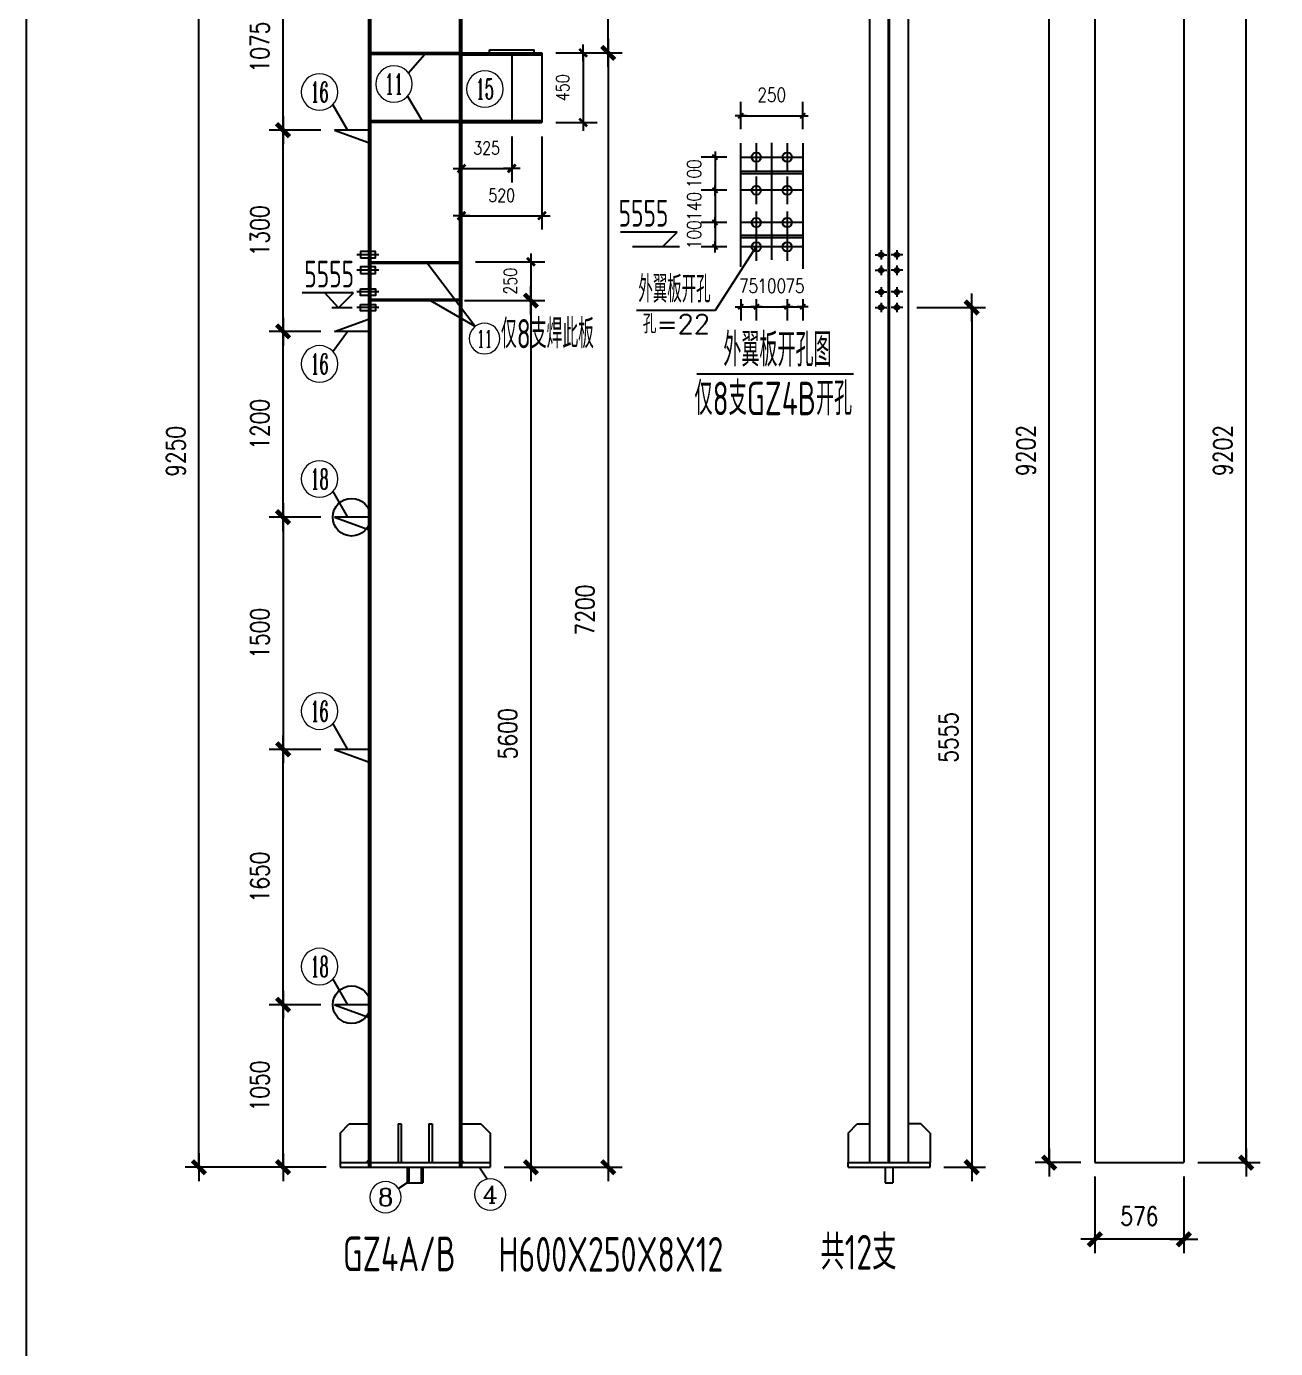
# Model space of a CAD drawing. Header units: millimetres. Extents: x 2451220 to 4527627, y -5186613 to -1639140.
# Drawn here: x 2483553 to 2491625, y -1749942 to -1741400 of the extents above; entities that cross this region are included whole.
import ezdxf
from ezdxf.enums import TextEntityAlignment as Align

# ---------------------------------------------------------------- set-up
doc = ezdxf.new("R2010")
doc.units = ezdxf.units.MM
doc.header["$LTSCALE"] = 1000
doc.header["$PDMODE"] = 34
doc.linetypes.add('CENTER', pattern=[50.8, 31.75, -6.35, 6.35, -6.35])
doc.layers.add('轴线层', color=1, linetype='CENTER', lineweight=15)
doc.layers.add('钢架', color=7, linetype='Continuous', lineweight=25)
doc.styles.add('COMPLEX', font='COMPLEX')
doc.styles.add('DIM_FONT', font='simplex.shx', dxfattribs={"width": 0.8, "bigfont": 'hztxt.shx'})
doc.styles.add('hz', font='gbenor.shx', dxfattribs={"width": 0.75, "height": 100, "bigfont": 'gbcbig.shx'})
doc.styles.get("Standard").update_dxf_attribs({"font": 'txt', "bigfont": 'gbcbig.shx'})
doc.styles.add('TSSD_Label', font='Tssdeng.shx', dxfattribs={"width": 0.7, "bigfont": 'hztxt.shx'})
doc.dimstyles.get("Standard").update_dxf_attribs({"dimscale": 100, "dimtxt": 3.5, "dimasz": 1, "dimexe": 2.5, "dimexo": 3, "dimgap": 1.5, "dimtad": 1, "dimdec": 0, "dimzin": 0, "dimdsep": 46, "dimtxsty": 'Standard', "dimblk": 'ARCHTICK', "dimcen": 0.09, "dimadec": 0, "dimazin": 0, "dimtfac": 1, "dimtdec": 0, "dimtix": 1, "dimtmove": 2, "dimatfit": 3, "dimldrblk": 'ARCHTICK', "dimfxl": 1, "dimtolj": 1, "dimtzin": 0, "dimarcsym": 0})
doc.dimstyles.new('WGH(1)', dxfattribs={"dimscale": 1.2, "dimtxt": 100, "dimasz": 0.5, "dimexe": 75, "dimexo": 75, "dimgap": 75, "dimtad": 1, "dimdec": 0, "dimzin": 0, "dimdsep": 46, "dimtxsty": 'DIM_FONT', "dimblk1": '_DIMX', "dimblk2": '_DIMX', "dimsah": 1, "dimcen": 0.09, "dimclrd": 3, "dimclre": 3, "dimclrt": 7, "dimadec": 0, "dimazin": 0, "dimtfac": 1, "dimtdec": 0, "dimtix": 1, "dimtmove": 2, "dimatfit": 3, "dimldrblk": '_DIMX', "dimfxl": 1, "dimtolj": 1, "dimtzin": 0, "dimarcsym": 0})
doc.dimstyles.new('WGH(2)', dxfattribs={"dimscale": 1.2, "dimtxt": 100, "dimasz": 0.5, "dimexe": 75, "dimexo": 75, "dimgap": 75, "dimtad": 1, "dimdec": 0, "dimlfac": 0.5, "dimzin": 0, "dimdsep": 46, "dimtxsty": 'DIM_FONT', "dimblk1": '_DIMX', "dimblk2": '_DIMX', "dimsah": 1, "dimcen": 0.09, "dimclrd": 3, "dimclre": 3, "dimclrt": 7, "dimadec": 0, "dimazin": 0, "dimtfac": 1, "dimtdec": 0, "dimtix": 1, "dimtmove": 2, "dimatfit": 3, "dimldrblk": '_DIMX', "dimfxl": 1, "dimtolj": 1, "dimtzin": 0, "dimarcsym": 0})

# ---------------------------------------------------------------- blocks, each defined once
blk = doc.blocks.new('_DIMX')
blk.add_line((-150, 0), (150, 0))
at = {"const_width": 50}
blk.add_lwpolyline([(-70, -70), (70, 70)], dxfattribs=at)
blk = doc.blocks.new('*D1995')
at = {"color": 3, "lineweight": -2}
for p, q in [((2485454.3, -1747720.4), (2485121.3, -1747720.4)), ((2485211.3, -1748769.8), (2485211.3, -1747721)), ((2485454.3, -1748770.4), (2485121.3, -1748770.4))]:
    blk.add_line(p, q, dxfattribs=at)
at = {"layer": 'Defpoints', "color": 0}
for p in [(2485211.3, -1747720.4), (2485544.3, -1747720.4), (2485544.3, -1748770.4)]:
    blk.add_point(p, dxfattribs=at)
at = {"color": 3, "lineweight": -2, "xscale": 0.6, "yscale": 0.6, "zscale": 0.6}
for p, rotation in [((2485211.3, -1747720.4), 90), ((2485211.3, -1748770.4), 270)]:
    blk.add_blockref('_DIMX', p, dxfattribs=dict(at, rotation=rotation))
at = {"color": 7, "insert": (2485061.3, -1748245.4), "char_height": 120, "attachment_point": 5, "rotation": 90, "style": 'DIM_FONT'}
blk.add_mtext('\\A1;1050', dxfattribs=at)
blk = doc.blocks.new('*D424')
at = {"color": 3, "lineweight": -2}
for p, q in [((2486974.3, -1741570.4), (2487402.5, -1741570.4)), ((2487312.5, -1741571), (2487312.5, -1748769.8)), ((2486639.3, -1748770.4), (2487402.5, -1748770.4))]:
    blk.add_line(p, q, dxfattribs=at)
at = {"layer": 'Defpoints', "color": 0}
for p in [(2486884.3, -1741570.4), (2486549.3, -1748770.4), (2487312.5, -1748770.4)]:
    blk.add_point(p, dxfattribs=at)
at = {"color": 3, "lineweight": -2, "xscale": 0.6, "yscale": 0.6, "zscale": 0.6}
for p, rotation in [((2487312.5, -1741570.4), 90), ((2487312.5, -1748770.4), 270)]:
    blk.add_blockref('_DIMX', p, dxfattribs=dict(at, rotation=rotation))
at = {"color": 7, "insert": (2487162.5, -1745170.4), "char_height": 120, "attachment_point": 5, "rotation": 90, "style": 'DIM_FONT'}
blk.add_mtext('\\A1;7200', dxfattribs=at)
blk = doc.blocks.new('*D1996')
at = {"color": 3, "lineweight": -2}
for p, q in [((2487064.3, -1741570.4), (2487240.8, -1741570.4)), ((2487150.8, -1741570.8), (2487150.8, -1742020.1)), ((2486974.3, -1742020.4), (2487240.8, -1742020.4))]:
    blk.add_line(p, q, dxfattribs=at)
at = {"layer": 'Defpoints', "color": 0}
for p in [(2486974.3, -1741570.4), (2486884.3, -1742020.4), (2487150.8, -1742020.4)]:
    blk.add_point(p, dxfattribs=at)
at = {"color": 3, "lineweight": -2, "xscale": 0.36, "yscale": 0.36, "zscale": 0.36}
for p, rotation in [((2487150.8, -1741570.4), 90), ((2487150.8, -1742020.4), 270)]:
    blk.add_blockref('_DIMX', p, dxfattribs=dict(at, rotation=rotation))
at = {"color": 7, "insert": (2487018.8, -1741795.4), "char_height": 84, "attachment_point": 5, "rotation": 90, "style": 'DIM_FONT'}
blk.add_mtext('\\A1;450', dxfattribs=at)
blk = doc.blocks.new('*D1997')
at = {"color": 3, "lineweight": -2}
for p, q in [((2486364.3, -1742110.4), (2486364.3, -1742407.5)), ((2486689.3, -1742110.4), (2486689.3, -1742407.5)), ((2486364, -1742317.5), (2486363.6, -1742317.5)), ((2486364.3, -1742317.5), (2486689.3, -1742317.5)), ((2486689.7, -1742317.5), (2486690, -1742317.5))]:
    blk.add_line(p, q, dxfattribs=at)
at = {"layer": 'Defpoints', "color": 0}
for p in [(2486364.3, -1742020.4), (2486689.3, -1742020.4), (2486689.3, -1742317.5)]:
    blk.add_point(p, dxfattribs=at)
at = {"color": 3, "lineweight": -2, "xscale": 0.36, "yscale": 0.36, "zscale": 0.36}
blk.add_blockref('_DIMX', (2486364.3, -1742317.5), dxfattribs=at)
at = {"color": 3, "lineweight": -2, "xscale": 0.36, "yscale": 0.36, "zscale": 0.36, "rotation": 180}
blk.add_blockref('_DIMX', (2486689.3, -1742317.5), dxfattribs=at)
at = {"color": 7, "insert": (2486526.8, -1742185.5), "char_height": 84, "attachment_point": 5, "style": 'DIM_FONT'}
blk.add_mtext('\\A1;325', dxfattribs=at)
blk = doc.blocks.new('*D1998')
at = {"color": 3, "lineweight": -2}
for p, q in [((2486364.3, -1742110.4), (2486364.3, -1742712.6)), ((2486884.3, -1742110.4), (2486884.3, -1742712.6)), ((2486364.7, -1742622.6), (2486884, -1742622.6))]:
    blk.add_line(p, q, dxfattribs=at)
at = {"layer": 'Defpoints', "color": 0}
for p in [(2486364.3, -1742020.4), (2486884.3, -1742020.4), (2486884.3, -1742622.6)]:
    blk.add_point(p, dxfattribs=at)
at = {"color": 3, "lineweight": -2, "xscale": 0.36, "yscale": 0.36, "zscale": 0.36, "rotation": 180}
blk.add_blockref('_DIMX', (2486364.3, -1742622.6), dxfattribs=at)
at = {"color": 3, "lineweight": -2, "xscale": 0.36, "yscale": 0.36, "zscale": 0.36}
blk.add_blockref('_DIMX', (2486884.3, -1742622.6), dxfattribs=at)
at = {"color": 7, "insert": (2486624.3, -1742490.6), "char_height": 84, "attachment_point": 5, "style": 'DIM_FONT'}
blk.add_mtext('\\A1;520', dxfattribs=at)
blk = doc.blocks.new('*D425')
at = {"color": 3, "lineweight": -2}
for p, q in [((2486554.3, -1740880.4), (2487402.5, -1740880.4)), ((2487312.5, -1741569.8), (2487312.5, -1740881)), ((2487064.3, -1741570.4), (2487402.5, -1741570.4))]:
    blk.add_line(p, q, dxfattribs=at)
at = {"layer": 'Defpoints', "color": 0}
for p in [(2486464.3, -1740880.4), (2487312.5, -1740880.4), (2486974.3, -1741570.4)]:
    blk.add_point(p, dxfattribs=at)
at = {"color": 3, "lineweight": -2, "xscale": 0.6, "yscale": 0.6, "zscale": 0.6}
for p, rotation in [((2487312.5, -1740880.4), 90), ((2487312.5, -1741570.4), 270)]:
    blk.add_blockref('_DIMX', p, dxfattribs=dict(at, rotation=rotation))
at = {"color": 7, "insert": (2487162.5, -1741225.4), "char_height": 120, "attachment_point": 5, "rotation": 90, "style": 'DIM_FONT'}
blk.add_mtext('\\A1;690', dxfattribs=at)
blk = doc.blocks.new('*D2000')
at = {"color": 3, "lineweight": -2}
for p, q in [((2485584.3, -1739520.4), (2484577.6, -1739520.4)), ((2484667.6, -1748769.8), (2484667.6, -1739521)), ((2485489.3, -1748770.4), (2484577.6, -1748770.4))]:
    blk.add_line(p, q, dxfattribs=at)
at = {"layer": 'Defpoints', "color": 0}
for p in [(2484667.6, -1739520.4), (2485674.3, -1739520.4), (2485579.3, -1748770.4)]:
    blk.add_point(p, dxfattribs=at)
at = {"color": 3, "lineweight": -2, "xscale": 0.6, "yscale": 0.6, "zscale": 0.6}
for p, rotation in [((2484667.6, -1739520.4), 90), ((2484667.6, -1748770.4), 270)]:
    blk.add_blockref('_DIMX', p, dxfattribs=dict(at, rotation=rotation))
at = {"color": 7, "insert": (2484517.6, -1744145.4), "char_height": 120, "attachment_point": 5, "rotation": 90, "style": 'DIM_FONT'}
blk.add_mtext('\\A1;9250', dxfattribs=at)
blk = doc.blocks.new('*D2001')
at = {"color": 3, "lineweight": -2}
for p, q in [((2490367.1, -1739538.4), (2490072.4, -1739538.4)), ((2490162.4, -1748739.8), (2490162.4, -1739539)), ((2490367.1, -1748740.4), (2490072.4, -1748740.4))]:
    blk.add_line(p, q, dxfattribs=at)
at = {"layer": 'Defpoints', "color": 0}
for p in [(2490162.4, -1739538.4), (2490457.1, -1739538.4), (2490457.1, -1748740.4)]:
    blk.add_point(p, dxfattribs=at)
at = {"color": 3, "lineweight": -2, "xscale": 0.6, "yscale": 0.6, "zscale": 0.6}
for p, rotation in [((2490162.4, -1739538.4), 90), ((2490162.4, -1748740.4), 270)]:
    blk.add_blockref('_DIMX', p, dxfattribs=dict(at, rotation=rotation))
at = {"color": 7, "insert": (2490012.4, -1744139.4), "char_height": 120, "attachment_point": 5, "rotation": 90, "style": 'DIM_FONT'}
blk.add_mtext('\\A1;9202', dxfattribs=at)
blk = doc.blocks.new('*D2002')
at = {"color": 3, "lineweight": -2}
for p, q in [((2491123.1, -1739538.4), (2491525.1, -1739538.4)), ((2491435.1, -1748739.8), (2491435.1, -1739539)), ((2491123.1, -1748740.4), (2491525.1, -1748740.4))]:
    blk.add_line(p, q, dxfattribs=at)
at = {"layer": 'Defpoints', "color": 0}
for p in [(2491033.1, -1739538.4), (2491435.1, -1739538.4), (2491033.1, -1748740.4)]:
    blk.add_point(p, dxfattribs=at)
at = {"color": 3, "lineweight": -2, "xscale": 0.6, "yscale": 0.6, "zscale": 0.6}
for p, rotation in [((2491435.1, -1739538.4), 90), ((2491435.1, -1748740.4), 270)]:
    blk.add_blockref('_DIMX', p, dxfattribs=dict(at, rotation=rotation))
at = {"color": 7, "insert": (2491285.1, -1744139.4), "char_height": 120, "attachment_point": 5, "rotation": 90, "style": 'DIM_FONT'}
blk.add_mtext('\\A1;9202', dxfattribs=at)
blk = doc.blocks.new('*D2003')
at = {"color": 3, "lineweight": -2}
for p, q in [((2490457.1, -1748830.4), (2490457.1, -1749326)), ((2491033.1, -1748830.4), (2491033.1, -1749326)), ((2491032.5, -1749236), (2490457.7, -1749236))]:
    blk.add_line(p, q, dxfattribs=at)
at = {"layer": 'Defpoints', "color": 0}
for p in [(2490457.1, -1748740.4), (2491033.1, -1748740.4), (2490457.1, -1749236)]:
    blk.add_point(p, dxfattribs=at)
at = {"color": 3, "lineweight": -2, "xscale": 0.6, "yscale": 0.6, "zscale": 0.6, "rotation": 180}
blk.add_blockref('_DIMX', (2490457.1, -1749236), dxfattribs=at)
at = {"color": 3, "lineweight": -2, "xscale": 0.6, "yscale": 0.6, "zscale": 0.6}
blk.add_blockref('_DIMX', (2491033.1, -1749236), dxfattribs=at)
at = {"color": 7, "insert": (2490745.1, -1749086), "char_height": 120, "attachment_point": 5, "style": 'DIM_FONT'}
blk.add_mtext('\\A1;576', dxfattribs=at)
blk = doc.blocks.new('轴线标号')
at = {"lineweight": 13}
blk.add_circle((0, 0), 0.5, dxfattribs=at)
at = {"layer": '钢架', "lineweight": 13, "style": 'COMPLEX', "width": 1.041667}
blk.add_attdef('A', text='', height=0.56, dxfattribs=at).set_placement((-0.25, -0.28), (0.25, -0.28), align=Align.FIT)
blk = doc.blocks.new('*D429')
at = {"color": 3, "lineweight": -2}
for p, q in [((2485454.3, -1746070.4), (2485121.3, -1746070.4)), ((2485211.3, -1747719.8), (2485211.3, -1746071)), ((2485454.3, -1747720.4), (2485121.3, -1747720.4))]:
    blk.add_line(p, q, dxfattribs=at)
at = {"layer": 'Defpoints', "color": 0}
for p in [(2485211.3, -1746070.4), (2485544.3, -1746070.4), (2485544.3, -1747720.4)]:
    blk.add_point(p, dxfattribs=at)
at = {"color": 3, "lineweight": -2, "xscale": 0.6, "yscale": 0.6, "zscale": 0.6}
for p, rotation in [((2485211.3, -1746070.4), 90), ((2485211.3, -1747720.4), 270)]:
    blk.add_blockref('_DIMX', p, dxfattribs=dict(at, rotation=rotation))
at = {"color": 7, "insert": (2485061.3, -1746895.4), "char_height": 120, "attachment_point": 5, "rotation": 90, "style": 'DIM_FONT'}
blk.add_mtext('\\A1;1650', dxfattribs=at)
blk = doc.blocks.new('*D2025')
at = {"color": 3, "lineweight": -2}
for p, q in [((2485454.3, -1743370.4), (2485121.3, -1743370.4)), ((2485211.3, -1744569.8), (2485211.3, -1743371)), ((2485454.3, -1744570.4), (2485121.3, -1744570.4))]:
    blk.add_line(p, q, dxfattribs=at)
at = {"layer": 'Defpoints', "color": 0}
for p in [(2485211.3, -1743370.4), (2485544.3, -1743370.4), (2485544.3, -1744570.4)]:
    blk.add_point(p, dxfattribs=at)
at = {"color": 3, "lineweight": -2, "xscale": 0.6, "yscale": 0.6, "zscale": 0.6}
for p, rotation in [((2485211.3, -1743370.4), 90), ((2485211.3, -1744570.4), 270)]:
    blk.add_blockref('_DIMX', p, dxfattribs=dict(at, rotation=rotation))
at = {"color": 7, "insert": (2485061.3, -1743970.4), "char_height": 120, "attachment_point": 5, "rotation": 90, "style": 'DIM_FONT'}
blk.add_mtext('\\A1;1200', dxfattribs=at)
blk = doc.blocks.new('*D2026')
at = {"color": 3, "lineweight": -2}
for p, q in [((2485454.3, -1742070.4), (2485121.3, -1742070.4)), ((2485211.3, -1743369.8), (2485211.3, -1742071)), ((2485454.3, -1743370.4), (2485121.3, -1743370.4))]:
    blk.add_line(p, q, dxfattribs=at)
at = {"layer": 'Defpoints', "color": 0}
for p in [(2485211.3, -1742070.4), (2485544.3, -1742070.4), (2485544.3, -1743370.4)]:
    blk.add_point(p, dxfattribs=at)
at = {"color": 3, "lineweight": -2, "xscale": 0.6, "yscale": 0.6, "zscale": 0.6}
for p, rotation in [((2485211.3, -1742070.4), 90), ((2485211.3, -1743370.4), 270)]:
    blk.add_blockref('_DIMX', p, dxfattribs=dict(at, rotation=rotation))
at = {"color": 7, "insert": (2485061.3, -1742720.4), "char_height": 120, "attachment_point": 5, "rotation": 90, "style": 'DIM_FONT'}
blk.add_mtext('\\A1;1300', dxfattribs=at)
blk = doc.blocks.new('*D2027')
at = {"color": 3, "lineweight": -2}
for p, q in [((2485454.3, -1740995.4), (2485121.3, -1740995.4)), ((2485211.3, -1742069.8), (2485211.3, -1740996)), ((2485454.3, -1742070.4), (2485121.3, -1742070.4))]:
    blk.add_line(p, q, dxfattribs=at)
at = {"layer": 'Defpoints', "color": 0}
for p in [(2485211.3, -1740995.4), (2485544.3, -1740995.4), (2485544.3, -1742070.4)]:
    blk.add_point(p, dxfattribs=at)
at = {"color": 3, "lineweight": -2, "xscale": 0.6, "yscale": 0.6, "zscale": 0.6}
for p, rotation in [((2485211.3, -1740995.4), 90), ((2485211.3, -1742070.4), 270)]:
    blk.add_blockref('_DIMX', p, dxfattribs=dict(at, rotation=rotation))
at = {"color": 7, "insert": (2485061.3, -1741532.9), "char_height": 120, "attachment_point": 5, "rotation": 90, "style": 'DIM_FONT'}
blk.add_mtext('\\A1;1075', dxfattribs=at)
blk = doc.blocks.new('*D430')
at = {"color": 3, "lineweight": -2}
for p, q in [((2485364.3, -1744570.4), (2485121.3, -1744570.4)), ((2485211.3, -1744571), (2485211.3, -1746069.8)), ((2485364.3, -1746070.4), (2485121.3, -1746070.4))]:
    blk.add_line(p, q, dxfattribs=at)
at = {"layer": 'Defpoints', "color": 0}
for p in [(2485454.3, -1744570.4), (2485211.3, -1746070.4), (2485454.3, -1746070.4)]:
    blk.add_point(p, dxfattribs=at)
at = {"color": 3, "lineweight": -2, "xscale": 0.6, "yscale": 0.6, "zscale": 0.6}
for p, rotation in [((2485211.3, -1744570.4), 90), ((2485211.3, -1746070.4), 270)]:
    blk.add_blockref('_DIMX', p, dxfattribs=dict(at, rotation=rotation))
at = {"color": 7, "insert": (2485061.3, -1745320.4), "char_height": 120, "attachment_point": 5, "rotation": 90, "style": 'DIM_FONT'}
blk.add_mtext('\\A1;1500', dxfattribs=at)
blk = doc.blocks.new('*D443')
at = {"color": 3, "lineweight": -2}
for p, q in [((2486454.3, -1742920.4), (2486902.6, -1742920.4)), ((2486812.6, -1742920.1), (2486812.6, -1742919.7)), ((2486812.6, -1742920.4), (2486812.6, -1743170.4)), ((2486454.3, -1743170.4), (2486902.6, -1743170.4)), ((2486812.6, -1743170.8), (2486812.6, -1743171.1))]:
    blk.add_line(p, q, dxfattribs=at)
at = {"layer": 'Defpoints', "color": 0}
for p in [(2486364.3, -1742920.4), (2486364.3, -1743170.4), (2486812.6, -1743170.4)]:
    blk.add_point(p, dxfattribs=at)
at = {"color": 3, "lineweight": -2, "xscale": 0.36, "yscale": 0.36, "zscale": 0.36}
for p, rotation in [((2486812.6, -1742920.4), 270), ((2486812.6, -1743170.4), 90)]:
    blk.add_blockref('_DIMX', p, dxfattribs=dict(at, rotation=rotation))
at = {"color": 7, "insert": (2486680.6, -1743045.4), "char_height": 84, "attachment_point": 5, "rotation": 90, "style": 'DIM_FONT'}
blk.add_mtext('\\A1;250', dxfattribs=at)
blk = doc.blocks.new('*D444')
at = {"color": 3, "lineweight": -2}
for p, q in [((2486384.3, -1743170.4), (2486902.6, -1743170.4)), ((2486812.6, -1743171), (2486812.6, -1748769.8)), ((2486639.3, -1748770.4), (2486902.6, -1748770.4))]:
    blk.add_line(p, q, dxfattribs=at)
at = {"layer": 'Defpoints', "color": 0}
for p in [(2486294.3, -1743170.4), (2486549.3, -1748770.4), (2486812.6, -1748770.4)]:
    blk.add_point(p, dxfattribs=at)
at = {"color": 3, "lineweight": -2, "xscale": 0.6, "yscale": 0.6, "zscale": 0.6}
for p, rotation in [((2486812.6, -1743170.4), 90), ((2486812.6, -1748770.4), 270)]:
    blk.add_blockref('_DIMX', p, dxfattribs=dict(at, rotation=rotation))
at = {"color": 7, "insert": (2486662.6, -1745970.4), "char_height": 120, "attachment_point": 5, "rotation": 90, "style": 'DIM_FONT'}
blk.add_mtext('\\A1;5600', dxfattribs=at)
blk = doc.blocks.new('*D2062')
at = {"color": 3, "lineweight": -2}
for p, q in [((2489306.3, -1743215.4), (2489751.8, -1743215.4)), ((2489661.8, -1743216), (2489661.8, -1748769.8)), ((2489482.3, -1748770.4), (2489751.8, -1748770.4))]:
    blk.add_line(p, q, dxfattribs=at)
at = {"layer": 'Defpoints', "color": 0}
for p in [(2489216.3, -1743215.4), (2489392.3, -1748770.4), (2489661.8, -1748770.4)]:
    blk.add_point(p, dxfattribs=at)
at = {"color": 3, "lineweight": -2, "xscale": 0.6, "yscale": 0.6, "zscale": 0.6}
for p, rotation in [((2489661.8, -1743215.4), 90), ((2489661.8, -1748770.4), 270)]:
    blk.add_blockref('_DIMX', p, dxfattribs=dict(at, rotation=rotation))
at = {"color": 7, "insert": (2489511.8, -1745992.9), "char_height": 120, "attachment_point": 5, "rotation": 90, "style": 'DIM_FONT'}
blk.add_mtext('\\A1;5555', dxfattribs=at)
blk = doc.blocks.new('*D2063')
at = {"color": 3, "lineweight": -2}
for p, q in [((2488169.6, -1742063.9), (2488169.6, -1741886.9)), ((2488569.6, -1742063.9), (2488569.6, -1741886.9)), ((2488169.9, -1741976.9), (2488569.4, -1741976.9))]:
    blk.add_line(p, q, dxfattribs=at)
at = {"layer": 'Defpoints', "color": 0}
for p in [(2488569.6, -1741976.9), (2488169.6, -1742153.9), (2488569.6, -1742153.9)]:
    blk.add_point(p, dxfattribs=at)
at = {"color": 3, "lineweight": -2, "xscale": 0.24, "yscale": 0.24, "zscale": 0.24, "rotation": 180}
blk.add_blockref('_DIMX', (2488169.6, -1741976.9), dxfattribs=at)
at = {"color": 3, "lineweight": -2, "xscale": 0.24, "yscale": 0.24, "zscale": 0.24}
blk.add_blockref('_DIMX', (2488569.6, -1741976.9), dxfattribs=at)
at = {"color": 7, "insert": (2488369.6, -1741841.9), "char_height": 90, "attachment_point": 5, "style": 'DIM_FONT'}
blk.add_mtext('\\A1;250', dxfattribs=at)
blk = doc.blocks.new('*D445')
at = {"color": 3, "lineweight": -2}
for p, q in [((2488169.6, -1743160.9), (2488169.6, -1743300.6)), ((2488269.6, -1743160.9), (2488269.6, -1743300.6)), ((2488169.4, -1743210.6), (2488169.1, -1743210.6)), ((2488169.6, -1743210.6), (2488269.6, -1743210.6)), ((2488269.9, -1743210.6), (2488270.1, -1743210.6))]:
    blk.add_line(p, q, dxfattribs=at)
at = {"layer": 'Defpoints', "color": 0}
for p in [(2488169.6, -1743070.9), (2488269.6, -1743070.9), (2488269.6, -1743210.6)]:
    blk.add_point(p, dxfattribs=at)
at = {"color": 3, "lineweight": -2, "xscale": 0.24, "yscale": 0.24, "zscale": 0.24}
blk.add_blockref('_DIMX', (2488169.6, -1743210.6), dxfattribs=at)
at = {"color": 3, "lineweight": -2, "xscale": 0.24, "yscale": 0.24, "zscale": 0.24, "rotation": 180}
blk.add_blockref('_DIMX', (2488269.6, -1743210.6), dxfattribs=at)
at = {"color": 7, "insert": (2488219.6, -1743075.6), "char_height": 90, "attachment_point": 5, "style": 'DIM_FONT'}
blk.add_mtext('\\A1;75', dxfattribs=at)
blk = doc.blocks.new('*D446')
at = {"color": 3, "lineweight": -2}
for p, q in [((2488269.6, -1743160.9), (2488269.6, -1743300.6)), ((2488469.6, -1743160.9), (2488469.6, -1743300.6)), ((2488269.4, -1743210.6), (2488269.1, -1743210.6)), ((2488269.6, -1743210.6), (2488469.6, -1743210.6)), ((2488469.9, -1743210.6), (2488470.1, -1743210.6))]:
    blk.add_line(p, q, dxfattribs=at)
at = {"layer": 'Defpoints', "color": 0}
for p in [(2488269.6, -1743070.9), (2488469.6, -1743070.9), (2488469.6, -1743210.6)]:
    blk.add_point(p, dxfattribs=at)
at = {"color": 3, "lineweight": -2, "xscale": 0.24, "yscale": 0.24, "zscale": 0.24}
blk.add_blockref('_DIMX', (2488269.6, -1743210.6), dxfattribs=at)
at = {"color": 3, "lineweight": -2, "xscale": 0.24, "yscale": 0.24, "zscale": 0.24, "rotation": 180}
blk.add_blockref('_DIMX', (2488469.6, -1743210.6), dxfattribs=at)
at = {"color": 7, "insert": (2488369.6, -1743075.6), "char_height": 90, "attachment_point": 5, "style": 'DIM_FONT'}
blk.add_mtext('\\A1;100', dxfattribs=at)
blk = doc.blocks.new('*D447')
at = {"color": 3, "lineweight": -2}
for p, q in [((2488469.6, -1743160.9), (2488469.6, -1743300.6)), ((2488569.6, -1743160.9), (2488569.6, -1743300.6)), ((2488469.4, -1743210.6), (2488469.1, -1743210.6)), ((2488469.6, -1743210.6), (2488569.6, -1743210.6)), ((2488569.9, -1743210.6), (2488570.1, -1743210.6))]:
    blk.add_line(p, q, dxfattribs=at)
at = {"layer": 'Defpoints', "color": 0}
for p in [(2488469.6, -1743070.9), (2488569.6, -1743070.9), (2488569.6, -1743210.6)]:
    blk.add_point(p, dxfattribs=at)
at = {"color": 3, "lineweight": -2, "xscale": 0.24, "yscale": 0.24, "zscale": 0.24}
blk.add_blockref('_DIMX', (2488469.6, -1743210.6), dxfattribs=at)
at = {"color": 3, "lineweight": -2, "xscale": 0.24, "yscale": 0.24, "zscale": 0.24, "rotation": 180}
blk.add_blockref('_DIMX', (2488569.6, -1743210.6), dxfattribs=at)
at = {"color": 7, "insert": (2488519.6, -1743075.6), "char_height": 90, "attachment_point": 5, "style": 'DIM_FONT'}
blk.add_mtext('\\A1;75', dxfattribs=at)
blk = doc.blocks.new('*D448')
at = {"color": 3, "lineweight": -2}
for p, q in [((2488079.6, -1742243.9), (2487912.8, -1742243.9)), ((2488002.8, -1742243.6), (2488002.8, -1742243.4)), ((2488002.8, -1742243.9), (2488002.8, -1742458.3)), ((2488079.6, -1742458.3), (2487912.8, -1742458.3)), ((2488002.8, -1742458.6), (2488002.8, -1742458.8))]:
    blk.add_line(p, q, dxfattribs=at)
at = {"layer": 'Defpoints', "color": 0}
for p in [(2488169.6, -1742243.9), (2488002.8, -1742458.3), (2488169.6, -1742458.3)]:
    blk.add_point(p, dxfattribs=at)
at = {"color": 3, "lineweight": -2, "xscale": 0.24, "yscale": 0.24, "zscale": 0.24}
for p, rotation in [((2488002.8, -1742243.9), 270), ((2488002.8, -1742458.3), 90)]:
    blk.add_blockref('_DIMX', p, dxfattribs=dict(at, rotation=rotation))
at = {"color": 7, "insert": (2487867.8, -1742351.1), "char_height": 90, "attachment_point": 5, "rotation": 90, "style": 'DIM_FONT'}
blk.add_mtext('\\A1;100', dxfattribs=at)
blk = doc.blocks.new('*D449')
at = {"color": 3, "lineweight": -2}
for p, q in [((2488079.6, -1742665.9), (2487912.8, -1742665.9)), ((2488002.8, -1742665.6), (2488002.8, -1742665.4)), ((2488002.8, -1742665.9), (2488002.8, -1742824.1)), ((2488079.6, -1742824.1), (2487912.8, -1742824.1)), ((2488002.8, -1742824.3), (2488002.8, -1742824.6))]:
    blk.add_line(p, q, dxfattribs=at)
at = {"layer": 'Defpoints', "color": 0}
for p in [(2488169.6, -1742665.9), (2488002.8, -1742824.1), (2488169.6, -1742824.1)]:
    blk.add_point(p, dxfattribs=at)
at = {"color": 3, "lineweight": -2, "xscale": 0.24, "yscale": 0.24, "zscale": 0.24}
for p, rotation in [((2488002.8, -1742665.9), 270), ((2488002.8, -1742824.1), 90)]:
    blk.add_blockref('_DIMX', p, dxfattribs=dict(at, rotation=rotation))
at = {"color": 7, "insert": (2487867.8, -1742745), "char_height": 90, "attachment_point": 5, "rotation": 90, "style": 'DIM_FONT'}
blk.add_mtext('\\A1;100', dxfattribs=at)
blk = doc.blocks.new('*D450')
at = {"color": 3, "lineweight": -2}
for p, q in [((2488079.6, -1742458.3), (2487912.8, -1742458.3)), ((2488002.8, -1742458.1), (2488002.8, -1742457.8)), ((2488002.8, -1742458.3), (2488002.8, -1742665.9)), ((2488079.6, -1742665.9), (2487912.8, -1742665.9)), ((2488002.8, -1742666.1), (2488002.8, -1742666.3))]:
    blk.add_line(p, q, dxfattribs=at)
at = {"layer": 'Defpoints', "color": 0}
for p in [(2488169.6, -1742458.3), (2488002.8, -1742665.9), (2488169.6, -1742665.9)]:
    blk.add_point(p, dxfattribs=at)
at = {"color": 3, "lineweight": -2, "xscale": 0.24, "yscale": 0.24, "zscale": 0.24}
for p, rotation in [((2488002.8, -1742458.3), 270), ((2488002.8, -1742665.9), 90)]:
    blk.add_blockref('_DIMX', p, dxfattribs=dict(at, rotation=rotation))
at = {"color": 7, "insert": (2487867.8, -1742562.1), "char_height": 90, "attachment_point": 5, "rotation": 90, "style": 'DIM_FONT'}
blk.add_mtext('\\A1;140', dxfattribs=at)

msp = doc.modelspace()

# ---------------------------------------------------------------- linework, layer by layer
for p, q in [((2489002.3, -1748740.4), (2489002.3, -1739520.4)), ((2489123.3, -1748740.4), (2489123.3, -1739520.4)), ((2489127.3, -1748740.4), (2489127.3, -1739520.4)), ((2489131.3, -1748740.4), (2489131.3, -1739520.4)), ((2489252.3, -1748740.4), (2489252.3, -1739520.4)), ((2485764.3, -1739538.4), (2485764.3, -1748770.4)), ((2485776.3, -1739538.4), (2485776.3, -1748770.4)), ((2486352.3, -1739538.4), (2486352.3, -1748770.4)), ((2486364.3, -1739538.4), (2486364.3, -1748770.4)), ((2490457.1, -1739538.4), (2490457.1, -1748740.4)), ((2491033.1, -1739538.4), (2491033.1, -1748740.4)), ((2486352.3, -1741570.4), (2485776.3, -1741570.4)), ((2486352.3, -1741580.4), (2485776.3, -1741580.4)), ((2486021.3, -1741699.3), (2486125.9, -1741580.4)), ((2486364.3, -1741570.4), (2486884.3, -1741570.4)), ((2486544.3, -1741550.4), (2486834.3, -1741550.4)), ((2486544.3, -1741570.4), (2486544.3, -1741550.4)), ((2486834.3, -1741570.4), (2486834.3, -1741550.4)), ((2486884.3, -1741570.4), (2486884.3, -1742020.4)), ((2486364.3, -1741582.4), (2486884.3, -1741582.4)), ((2486689.3, -1741582.4), (2486689.3, -1742008.4)), ((2485531.9, -1741905.4), (2485628.4, -1742070.4)), ((2486016.3, -1741850.1), (2486109.9, -1742010.4)), ((2485764.3, -1742070.4), (2485544.3, -1742070.4)), ((2485544.3, -1742070.4), (2485764.3, -1742150.4)), ((2486352.3, -1742010.4), (2485776.3, -1742010.4)), ((2486352.3, -1742020.4), (2485776.3, -1742020.4)), ((2486364.3, -1742008.4), (2486884.3, -1742008.4)), ((2486364.3, -1742020.4), (2486884.3, -1742020.4)), ((2488169.6, -1742333.9), (2488169.6, -1742153.9)), ((2488269.6, -1742153.9), (2488269.6, -1742333.9)), ((2488369.6, -1742907.7), (2488369.6, -1742151.2)), ((2488469.6, -1742153.9), (2488469.6, -1742333.9)), ((2488569.6, -1742153.9), (2488569.6, -1742965.8)), ((2488169.6, -1742243.9), (2488569.6, -1742243.9)), ((2488169.6, -1742734.1), (2488169.6, -1742333.9)), ((2488169.6, -1742333.9), (2488569.6, -1742333.9)), ((2488169.6, -1742349.9), (2488569.6, -1742349.9)), ((2488269.6, -1742368.3), (2488269.6, -1742548.3)), ((2488469.6, -1742368.3), (2488469.6, -1742548.3)), ((2488569.6, -1742458.3), (2488169.6, -1742458.3)), ((2488269.6, -1742595.3), (2488269.6, -1742775.3)), ((2488469.6, -1742595.3), (2488469.6, -1742775.3)), ((2488569.6, -1742665.9), (2488169.6, -1742665.9)), ((2487758.9, -1742727.9), (2487393, -1742727.9)), ((2487662.9, -1742824), (2487758.9, -1742727.9)), ((2488169.6, -1742953), (2488169.6, -1742734.1)), ((2488569.6, -1742749.6), (2488169.6, -1742749.6)), ((2488569.6, -1742765.6), (2488169.6, -1742765.6)), ((2488269.6, -1742733.9), (2488269.6, -1742913.9)), ((2488469.6, -1742733.9), (2488469.6, -1742913.9)), ((2487773, -1742824), (2487469.6, -1742824)), ((2488005, -1743232.9), (2488269.6, -1742823.9)), ((2488569.6, -1742823.9), (2488169.6, -1742823.9)), ((2489077.3, -1742844.7), (2489077.3, -1742905.8)), ((2489177.3, -1742844.7), (2489177.3, -1742905.8)), ((2485830.5, -1742875.4), (2485687.4, -1742875.4)), ((2485774.3, -1742920.4), (2486352.3, -1742920.4)), ((2485774.3, -1742928.4), (2486352.3, -1742928.4)), ((2486452.4, -1743338.6), (2486137.1, -1742920.4)), ((2489038.2, -1742875.4), (2489114, -1742875.4)), ((2489077.3, -1742944.7), (2489077.3, -1743005.8)), ((2489127.3, -1742875.4), (2489127.3, -1743270.4)), ((2489216.3, -1742875.4), (2489140.5, -1742875.4)), ((2489177.3, -1742944.7), (2489177.3, -1743005.8)), ((2485830.5, -1742975.4), (2485687.4, -1742975.4)), ((2489038.2, -1742975.4), (2489114, -1742975.4)), ((2489216.3, -1742975.4), (2489140.5, -1742975.4)), ((2485830.5, -1743115.4), (2485687.4, -1743115.4)), ((2489038.2, -1743115.4), (2489114, -1743115.4)), ((2489077.3, -1743084.7), (2489077.3, -1743145.8)), ((2489216.3, -1743115.4), (2489140.5, -1743115.4)), ((2489177.3, -1743084.7), (2489177.3, -1743145.8)), ((2485666, -1743121), (2485333.9, -1743121)), ((2485570, -1743217.1), (2485480.6, -1743121)), ((2485570, -1743217.1), (2485666, -1743121)), ((2485774.3, -1743162.4), (2486352.3, -1743162.4)), ((2485774.3, -1743170.4), (2486352.3, -1743170.4)), ((2486452.4, -1743338.6), (2486162, -1743170.4)), ((2489077.3, -1743184.7), (2489077.3, -1743245.8)), ((2489177.3, -1743184.7), (2489177.3, -1743245.8)), ((2485658.7, -1743217.2), (2485526.9, -1743217.2)), ((2485830.5, -1743215.4), (2485687.4, -1743215.4)), ((2487494.6, -1743232.9), (2488005, -1743232.9)), ((2489038.2, -1743215.4), (2489114, -1743215.4)), ((2489216.3, -1743215.4), (2489140.5, -1743215.4)), ((2485532.7, -1743498.9), (2485628.4, -1743370.4)), ((2485544.3, -1743370.4), (2485764.3, -1743290.4)), ((2485764.3, -1743370.4), (2485544.3, -1743370.4)), ((2487886.1, -1743644.4), (2488898.7, -1743644.4)), ((2485531.9, -1744405.4), (2485628.4, -1744570.4)), ((2485764.3, -1744570.4), (2485544.3, -1744570.4)), ((2485544.3, -1744570.4), (2485764.3, -1744650.4)), ((2485531.9, -1745905.4), (2485628.4, -1746070.4)), ((2485764.3, -1746070.4), (2485544.3, -1746070.4)), ((2485544.3, -1746070.4), (2485764.3, -1746150.4)), ((2485531.9, -1747555.4), (2485628.4, -1747720.4)), ((2485764.3, -1747720.4), (2485544.3, -1747720.4)), ((2485544.3, -1747720.4), (2485764.3, -1747800.4)), ((2485579.3, -1748550.4), (2485639.3, -1748490.4)), ((2485639.3, -1748490.4), (2485778.3, -1748490.4)), ((2485954.3, -1748490.4), (2485954.3, -1748740.4)), ((2485954.3, -1748490.4), (2485974.3, -1748490.4)), ((2485974.3, -1748490.4), (2485974.3, -1748740.4)), ((2486154.3, -1748490.4), (2486154.3, -1748740.4)), ((2486154.3, -1748490.4), (2486174.3, -1748490.4)), ((2486174.3, -1748490.4), (2486174.3, -1748740.4)), ((2486350.3, -1748490.4), (2486489.3, -1748490.4)), ((2486489.3, -1748490.4), (2486549.3, -1748550.4)), ((2488862.3, -1748550.4), (2488922.3, -1748490.4)), ((2488922.3, -1748490.4), (2489002.3, -1748490.4)), ((2489332.3, -1748490.4), (2489252.3, -1748490.4)), ((2489392.3, -1748550.4), (2489332.3, -1748490.4)), ((2485579.3, -1748550.4), (2485579.3, -1748740.4)), ((2486549.3, -1748550.4), (2486549.3, -1748740.4)), ((2488862.3, -1748550.4), (2488862.3, -1748740.4)), ((2489392.3, -1748550.4), (2489392.3, -1748740.4)), ((2485579.3, -1748740.4), (2485579.3, -1748770.4)), ((2485579.3, -1748740.4), (2486549.3, -1748740.4)), ((2485749.3, -1748740.4), (2485764.3, -1748725.4)), ((2485764.3, -1748740.4), (2486364.3, -1748740.4)), ((2485764.3, -1748740.4), (2486364.3, -1748740.4)), ((2486379.3, -1748740.4), (2486364.3, -1748725.4)), ((2486549.3, -1748740.4), (2486549.3, -1748770.4)), ((2488862.3, -1748770.4), (2488862.3, -1748740.4)), ((2488862.3, -1748740.4), (2489392.3, -1748740.4)), ((2489392.3, -1748770.4), (2489392.3, -1748740.4)), ((2489392.3, -1748770.4), (2489392.3, -1748740.4)), ((2490457.1, -1748740.4), (2491033.1, -1748740.4)), ((2490457.1, -1748740.4), (2491033.1, -1748740.4)), ((2490457.1, -1748740.4), (2491033.1, -1748740.4)), ((2485579.3, -1748770.4), (2486549.3, -1748770.4)), ((2485764.3, -1748770.4), (2486364.3, -1748770.4)), ((2485764.3, -1748770.4), (2486364.3, -1748770.4)), ((2486014.3, -1748770.4), (2486014.3, -1748870.4)), ((2486024.3, -1748770.4), (2486024.3, -1748870.4)), ((2486104.3, -1748770.4), (2486104.3, -1748870.4)), ((2486114.3, -1748770.4), (2486114.3, -1748870.4)), ((2486529.6, -1748847.7), (2486479, -1748770.4)), ((2488862.3, -1748770.4), (2489392.3, -1748770.4)), ((2489102.3, -1748770.4), (2489102.3, -1748870.4)), ((2489152.3, -1748770.4), (2489152.3, -1748870.4)), ((2486014.3, -1748870.4), (2485957.6, -1748908.2)), ((2486014.3, -1748870.4), (2486114.3, -1748870.4)), ((2489102.3, -1748870.4), (2489152.3, -1748870.4))]:
    msp.add_line(p, q)
for points in [[(2499972, -1750128.4), (2483552.7, -1750128.4), (2483552.7, -1737171.4), (2499972, -1737171.4)], [(2485710.8, -1742895.6), (2485809.3, -1742895.6), (2485809.3, -1742853), (2485710.8, -1742853)], [(2485710.8, -1742995.6), (2485809.3, -1742995.6), (2485809.3, -1742953), (2485710.8, -1742953)], [(2485710.8, -1743095.2), (2485809.3, -1743095.2), (2485809.3, -1743137.9), (2485710.8, -1743137.9)], [(2485710.8, -1743195.2), (2485809.3, -1743195.2), (2485809.3, -1743237.9), (2485710.8, -1743237.9)]]:
    msp.add_lwpolyline(points, close=True)
for centre, radius in [((2488269.6, -1742243.9), 30), ((2488469.6, -1742243.9), 30), ((2488269.6, -1742458.3), 30), ((2488469.6, -1742458.3), 30), ((2488269.6, -1742665.9), 30), ((2488469.6, -1742665.9), 30), ((2488269.6, -1742823.9), 30), ((2488469.6, -1742823.9), 30), ((2489077.3, -1742875.4), 15), ((2489177.3, -1742875.4), 15), ((2489077.3, -1742975.4), 15), ((2489177.3, -1742975.4), 15), ((2489077.3, -1743115.4), 15), ((2489177.3, -1743115.4), 15), ((2489077.3, -1743215.4), 15), ((2489177.3, -1743215.4), 15), ((2485654.3, -1744570.4), 121.6), ((2485654.3, -1747720.4), 121.6)]:
    msp.add_circle(centre, radius)

# ---------------------------------------------------------------- block references
ref = msp.add_blockref('轴线标号', (2485928, -1741771.7), dxfattribs=dict(xscale=-236.1316046467982, yscale=236.1316046467982, zscale=236.1316046469508))
ref.add_attrib('A', '11', dxfattribs={"layer": '钢架', "lineweight": 13, "height": 132.23, "style": 'COMPLEX', "width": 0.78125}).set_placement((2485869, -1741837.8), (2485987.1, -1741837.8), align=Align.FIT)
ref = msp.add_blockref('轴线标号', (2485446.9, -1741823.5), dxfattribs=dict(xscale=-236.1316046467982, yscale=236.1316046467982, zscale=236.1316046469508))
ref.add_attrib('A', '16', dxfattribs={"layer": '钢架', "lineweight": 13, "height": 132.23, "style": 'COMPLEX', "width": 0.646552}).set_placement((2485387.9, -1741889.6), (2485505.9, -1741889.6), align=Align.FIT)
ref = msp.add_blockref('轴线标号', (2486515.5, -1741804.2), dxfattribs=dict(xscale=-236.1316046467982, yscale=236.1316046467982, zscale=236.1316046469508))
ref.add_attrib('A', '15', dxfattribs={"layer": '钢架', "lineweight": 13, "height": 132.23, "style": 'COMPLEX', "width": 0.646552}).set_placement((2486456.5, -1741870.3), (2486574.5, -1741870.3), align=Align.FIT)
ref = msp.add_blockref('轴线标号', (2486513.2, -1743416.6), dxfattribs=dict(xscale=-197.7854466270655, yscale=197.7854466270655, zscale=197.7854466273605))
ref.add_attrib('A', '11', dxfattribs={"layer": '钢架', "lineweight": 13, "height": 110.76, "style": 'COMPLEX', "width": 0.78125}).set_placement((2486463.8, -1743471.9), (2486562.7, -1743471.9), align=Align.FIT)
ref = msp.add_blockref('轴线标号', (2485446.9, -1743580), dxfattribs=dict(xscale=-236.1316046467982, yscale=236.1316046467982, zscale=236.1316046469508))
ref.add_attrib('A', '16', dxfattribs={"layer": '钢架', "lineweight": 13, "height": 132.23, "style": 'COMPLEX', "width": 0.646552}).set_placement((2485387.9, -1743646.2), (2485505.9, -1743646.2), align=Align.FIT)
ref = msp.add_blockref('轴线标号', (2485446.9, -1744323.5), dxfattribs=dict(xscale=-236.1316046467982, yscale=236.1316046467982, zscale=236.1316046469508))
ref.add_attrib('A', '18', dxfattribs={"layer": '钢架', "lineweight": 13, "height": 132.23, "style": 'COMPLEX', "width": 0.646552}).set_placement((2485387.9, -1744389.6), (2485505.9, -1744389.6), align=Align.FIT)
ref = msp.add_blockref('轴线标号', (2485446.9, -1745823.5), dxfattribs=dict(xscale=-236.1316046467982, yscale=236.1316046467982, zscale=236.1316046469508))
ref.add_attrib('A', '16', dxfattribs={"layer": '钢架', "lineweight": 13, "height": 132.23, "style": 'COMPLEX', "width": 0.646552}).set_placement((2485387.9, -1745889.6), (2485505.9, -1745889.6), align=Align.FIT)
ref = msp.add_blockref('轴线标号', (2485446.9, -1747473.5), dxfattribs=dict(xscale=-236.1316046467982, yscale=236.1316046467982, zscale=236.1316046469508))
ref.add_attrib('A', '18', dxfattribs={"layer": '钢架', "lineweight": 13, "height": 132.23, "style": 'COMPLEX', "width": 0.646552}).set_placement((2485387.9, -1747539.6), (2485505.9, -1747539.6), align=Align.FIT)
ref = msp.add_blockref('轴线标号', (2485873.7, -1748964.1), dxfattribs=dict(xscale=-201.8218843135983, yscale=201.8218843135983, zscale=201.8218843136332))
ref.add_attrib('A', '8', dxfattribs={"layer": '钢架', "lineweight": 13, "height": 113, "style": 'COMPLEX', "width": 1.339286}).set_placement((2485823.2, -1749020.7), (2485924.1, -1749020.7), align=Align.FIT)
ref = msp.add_blockref('轴线标号', (2486550.3, -1748946.4), dxfattribs=dict(xscale=-201.8218843135983, yscale=201.8218843135983, zscale=201.8218843136332))
ref.add_attrib('A', '4', dxfattribs={"layer": '钢架', "lineweight": 13, "height": 113, "style": 'COMPLEX', "width": 1.171875}).set_placement((2486499.8, -1749002.9), (2486600.7, -1749002.9), align=Align.FIT)

# ---------------------------------------------------------------- texts
at = {"color": 0, "style": 'TSSD_Label', "width": 0.7}
for s, height, p in [('GZ4A/B', 224.35, (2485598.3, -1749442.3)), ('H600X250X8X12', 224.347, (2486603.2, -1749445.4)), ('共12支', 224.35, (2488684.2, -1749431.9))]:
    msp.add_text(s, height=height, dxfattribs=at).set_placement(p)
at = {"layer": '轴线层', "color": 4, "linetype": 'ByBlock', "insert": (2487536.3, -1743260.1), "char_height": 122.5, "attachment_point": 1}
msp.add_mtext_dynamic_manual_height_columns('孔=22', width=1506.743, gutter_width=12.5, heights=[336], dxfattribs=at)
at = {"layer": '钢架', "lineweight": 13, "attachment_point": 1, "style": 'hz'}
for s, insert, char_height, width in [('5555', (2487379.9, -1742520.2), 172.8, 1180.292), ('5555', (2485348.5, -1742913.3), 172.8, 1180.292), ('  外翼板开孔', (2487367.2, -1743010.7), 172.8, 1180.292), ('仅8支焊此板', (2486619.3, -1743290.4), 188.86, 774.007), ('外翼板开孔图', (2488056.6, -1743381), 216, 1475.364), ('仅8支GZ4B开孔', (2487870.2, -1743695.3), 216, 1475.364)]:
    msp.add_mtext(s, dxfattribs=dict(at, insert=insert, char_height=char_height, width=width))

# ---------------------------------------------------------------- dimensions: what is measured, and where the dimension line sits
for base, p1, p2, picture, middle in [((2484667.6, -1739520.4), (2485579.3, -1748770.4), (2485674.3, -1739520.4), '*D2000', (2484517.6, -1744145.4)), ((2490162.4, -1739538.4), (2490457.1, -1748740.4), (2490457.1, -1739538.4), '*D2001', (2490012.4, -1744139.4)), ((2491435.1, -1739538.4), (2491033.1, -1748740.4), (2491033.1, -1739538.4), '*D2002', (2491285.1, -1744139.4)), ((2486812.6, -1748770.4), (2486294.3, -1743170.4), (2486549.3, -1748770.4), '*D444', (2486662.6, -1745970.4)), ((2489661.8, -1748770.4), (2489216.3, -1743215.4), (2489392.3, -1748770.4), '*D2062', (2489511.8, -1745992.9))]:
    dim = msp.add_linear_dim(base=base, p1=p1, p2=p2, angle=90, dimstyle='WGH(1)')
    dim.commit()
    dim.dimension.update_dxf_attribs({"geometry": picture, "text_midpoint": middle})
for base, p1, p2, dimstyle, override, picture, middle in [((2487312.5, -1740880.4), (2486974.3, -1741570.4), (2486464.3, -1740880.4), 'Standard', {"dimscale": 1.2, "dimtxt": 100, "dimasz": 0.5, "dimexe": 75, "dimexo": 75, "dimgap": 75, "dimtxsty": 'DIM_FONT', "dimblk1": '_DIMX', "dimblk2": '_DIMX', "dimsah": 1, "dimclrd": 3, "dimclre": 3, "dimclrt": 7, "dimldrblk": '_DIMX'}, '*D425', (2487162.5, -1741225.4)), ((2485211.3, -1740995.4), (2485544.3, -1742070.4), (2485544.3, -1740995.4), 'Standard', {"dimscale": 1.2, "dimtxt": 100, "dimasz": 0.5, "dimexe": 75, "dimexo": 75, "dimgap": 75, "dimtxsty": 'DIM_FONT', "dimblk1": '_DIMX', "dimblk2": '_DIMX', "dimsah": 1, "dimclrd": 3, "dimclre": 3, "dimclrt": 7, "dimldrblk": '_DIMX'}, '*D2027', (2485061.3, -1741532.9)), ((2487312.5, -1748770.4), (2486884.3, -1741570.4), (2486549.3, -1748770.4), 'Standard', {"dimscale": 1.2, "dimtxt": 100, "dimasz": 0.5, "dimexe": 75, "dimexo": 75, "dimgap": 75, "dimtxsty": 'DIM_FONT', "dimblk1": '_DIMX', "dimblk2": '_DIMX', "dimsah": 1, "dimclrd": 3, "dimclre": 3, "dimclrt": 7, "dimldrblk": '_DIMX'}, '*D424', (2487162.5, -1745170.4)), ((2487150.8, -1742020.4), (2486974.3, -1741570.4), (2486884.3, -1742020.4), 'WGH(1)', {"dimtxt": 70, "dimasz": 0.3}, '*D1996', (2487018.8, -1741795.4)), ((2485211.3, -1742070.4), (2485544.3, -1743370.4), (2485544.3, -1742070.4), 'Standard', {"dimscale": 1.2, "dimtxt": 100, "dimasz": 0.5, "dimexe": 75, "dimexo": 75, "dimgap": 75, "dimtxsty": 'DIM_FONT', "dimblk1": '_DIMX', "dimblk2": '_DIMX', "dimsah": 1, "dimclrd": 3, "dimclre": 3, "dimclrt": 7, "dimldrblk": '_DIMX'}, '*D2026', (2485061.3, -1742720.4)), ((2486812.6, -1743170.4), (2486364.3, -1742920.4), (2486364.3, -1743170.4), 'WGH(1)', {"dimtxt": 70, "dimasz": 0.3}, '*D443', (2486680.6, -1743045.4)), ((2485211.3, -1743370.4), (2485544.3, -1744570.4), (2485544.3, -1743370.4), 'Standard', {"dimscale": 1.2, "dimtxt": 100, "dimasz": 0.5, "dimexe": 75, "dimexo": 75, "dimgap": 75, "dimtxsty": 'DIM_FONT', "dimblk1": '_DIMX', "dimblk2": '_DIMX', "dimsah": 1, "dimclrd": 3, "dimclre": 3, "dimclrt": 7, "dimldrblk": '_DIMX'}, '*D2025', (2485061.3, -1743970.4)), ((2485211.3, -1746070.4), (2485454.3, -1744570.4), (2485454.3, -1746070.4), 'Standard', {"dimscale": 1.2, "dimtxt": 100, "dimasz": 0.5, "dimexe": 75, "dimexo": 75, "dimgap": 75, "dimtxsty": 'DIM_FONT', "dimblk1": '_DIMX', "dimblk2": '_DIMX', "dimsah": 1, "dimclrd": 3, "dimclre": 3, "dimclrt": 7, "dimldrblk": '_DIMX'}, '*D430', (2485061.3, -1745320.4)), ((2485211.3, -1746070.4), (2485544.3, -1747720.4), (2485544.3, -1746070.4), 'Standard', {"dimscale": 1.2, "dimtxt": 100, "dimasz": 0.5, "dimexe": 75, "dimexo": 75, "dimgap": 75, "dimtxsty": 'DIM_FONT', "dimblk1": '_DIMX', "dimblk2": '_DIMX', "dimsah": 1, "dimclrd": 3, "dimclre": 3, "dimclrt": 7, "dimldrblk": '_DIMX'}, '*D429', (2485061.3, -1746895.4)), ((2485211.3, -1747720.4), (2485544.3, -1748770.4), (2485544.3, -1747720.4), 'Standard', {"dimscale": 1.2, "dimtxt": 100, "dimasz": 0.5, "dimexe": 75, "dimexo": 75, "dimgap": 75, "dimtxsty": 'DIM_FONT', "dimblk1": '_DIMX', "dimblk2": '_DIMX', "dimsah": 1, "dimclrd": 3, "dimclre": 3, "dimclrt": 7, "dimldrblk": '_DIMX'}, '*D1995', (2485061.3, -1748245.4))]:
    dim = msp.add_linear_dim(base=base, p1=p1, p2=p2, angle=90, dimstyle=dimstyle, override=override)
    dim.commit()
    dim.dimension.update_dxf_attribs({"geometry": picture, "text_midpoint": middle})
for base, p1, p2, text, picture, middle in [((2488569.6, -1741976.9), (2488169.6, -1742153.9), (2488569.6, -1742153.9), '250', '*D2063', (2488369.6, -1741841.9)), ((2488269.6, -1743210.6), (2488169.6, -1743070.9), (2488269.6, -1743070.9), '75', '*D445', (2488219.6, -1743075.6)), ((2488469.6, -1743210.6), (2488269.6, -1743070.9), (2488469.6, -1743070.9), '100', '*D446', (2488369.6, -1743075.6)), ((2488569.6, -1743210.6), (2488469.6, -1743070.9), (2488569.6, -1743070.9), '75', '*D447', (2488519.6, -1743075.6))]:
    dim = msp.add_linear_dim(base=base, p1=p1, p2=p2, text=text, dimstyle='WGH(2)', override={"dimtxt": 75, "dimasz": 0.2})
    dim.commit()
    dim.dimension.update_dxf_attribs({"geometry": picture, "text_midpoint": middle})
for base, p2, picture, middle in [((2486689.3, -1742317.5), (2486689.3, -1742020.4), '*D1997', (2486526.8, -1742185.5)), ((2486884.3, -1742622.6), (2486884.3, -1742020.4), '*D1998', (2486624.3, -1742490.6))]:
    dim = msp.add_linear_dim(base=base, p1=(2486364.3, -1742020.4), p2=p2, dimstyle='WGH(1)', override={"dimtxt": 70, "dimasz": 0.3})
    dim.commit()
    dim.dimension.update_dxf_attribs({"geometry": picture, "text_midpoint": middle})
for base, p1, p2, text, picture, middle in [((2488002.8, -1742458.3), (2488169.6, -1742243.9), (2488169.6, -1742458.3), '100', '*D448', (2487867.8, -1742351.1)), ((2488002.8, -1742665.9), (2488169.6, -1742458.3), (2488169.6, -1742665.9), '140', '*D450', (2487867.8, -1742562.1)), ((2488002.8, -1742824.1), (2488169.6, -1742665.9), (2488169.6, -1742824.1), '100', '*D449', (2487867.8, -1742745))]:
    dim = msp.add_linear_dim(base=base, p1=p1, p2=p2, angle=90, text=text, dimstyle='WGH(2)', override={"dimtxt": 75, "dimasz": 0.2})
    dim.commit()
    dim.dimension.update_dxf_attribs({"geometry": picture, "text_midpoint": middle})
dim = msp.add_linear_dim(base=(2490457.1, -1749236), p1=(2491033.1, -1748740.4), p2=(2490457.1, -1748740.4), dimstyle='WGH(1)')
dim.commit()
dim.dimension.update_dxf_attribs({"geometry": '*D2003', "text_midpoint": (2490745.1, -1749086)})

doc.saveas('drawing.dxf')
